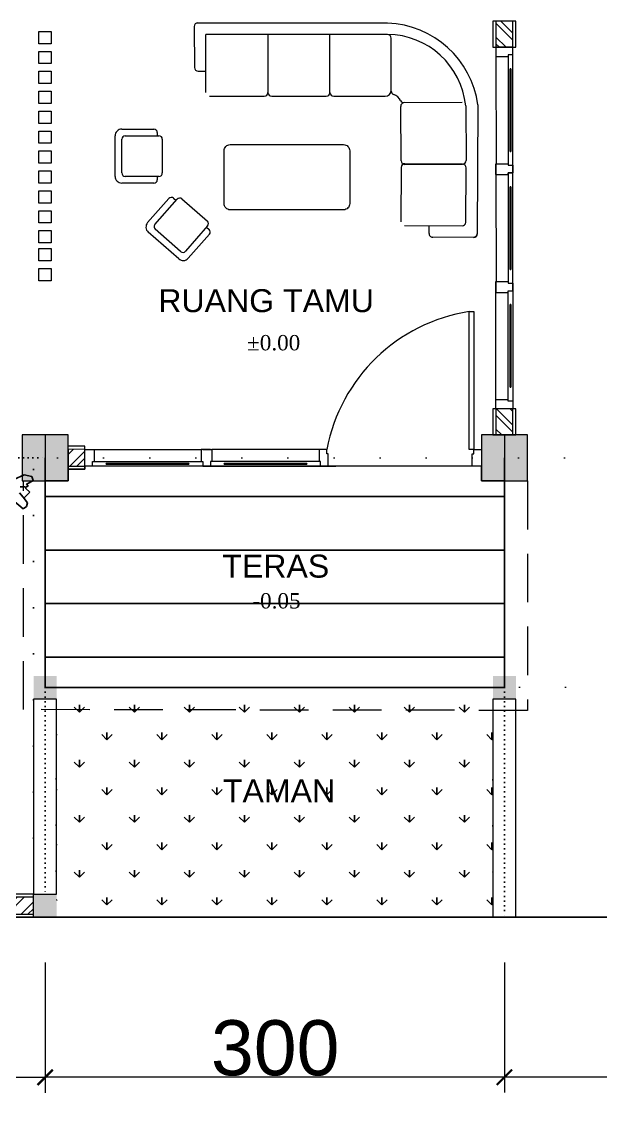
# Model space of a CAD drawing. Header units: millimetres. Extents: x -12161372 to 46643, y -9506984 to 15358.
# Drawn here: x 12894 to 13272, y 5154 to 5875 of the extents above; entities that cross this region are included whole.
import ezdxf

# ---------------------------------------------------------------- set-up
doc = ezdxf.new("R2010")
doc.units = ezdxf.units.MM
doc.linetypes.add('ACAD_ISO07W100', pattern=[3, 0, -3])
doc.linetypes.add('HIDDEN2', pattern=[4.7625, 3.175, -1.5875])
for name, color, linetype, lineweight in [('arsiran', 202, 'Continuous', 0), ('atap', 220, 'Continuous', 0), ('dimensi', 50, 'Continuous', 5), ('dinding', 110, 'Continuous', 9), ('furniture', 7, 'Continuous', 5), ('interior', 7, 'Continuous', 13), ('jendela', 7, 'Continuous', 15), ('kolom', 150, 'Continuous', 13), ('pintu', 7, 'Continuous', 13), ('teks', 255, 'Continuous', 5)]:
    doc.layers.add(name, color=color, linetype=linetype, lineweight=lineweight)
doc.layers.add('GRID', color=7, linetype='Continuous', plot=False)
doc.layers.add('lahan', color=253, linetype='Continuous', plot=False)
doc.layers.add('lantai', color=9, linetype='Continuous')
doc.layers.add('RING BALOK', color=7, linetype='Continuous')
doc.styles.get("Standard").update_dxf_attribs({"font": 'arial.ttf'})
doc.styles.add('teks3', font='times.ttf', dxfattribs={"height": 25})
doc.dimstyles.new('ISO-25', dxfattribs={"dimtxt": 4.5, "dimasz": 10, "dimexe": 10, "dimexo": 10, "dimtad": 1, "dimtxsty": 'Standard', "dimblk": 'ARCHTICK', "dimcen": 2.5, "dimclrt": 256, "dimadec": 0, "dimazin": 0, "dimtfac": 1, "dimtmove": 0, "dimatfit": 3, "dimfxl": 75, "dimfxlon": 1, "dimtfillclr": 256, "dimlwd": -1, "dimlwe": -1, "dimarcsym": 0})

# ---------------------------------------------------------------- blocks, each defined once
blk = doc.blocks.new('*U42')
at = {"layer": 'arsiran'}
h = blk.add_hatch(dxfattribs=at)
h.set_pattern_fill('ANSI32', color=256)
h.set_pattern_definition([(45, (-2527.686, -4513.269), (-6.735192, 6.735192), []), (45, (-2523.196, -4513.269), (-6.735192, 6.735192), [])])
h.paths.add_polyline_path([(0, 5.5), (0, -5.5), (16.99, -5.5), (16.99, 5.5)])
blk.add_lwpolyline([(0, -5.5), (16.99, -5.5), (16.99, 5.5), (0, 5.5)], close=True, dxfattribs=at)
at = {"layer": 'dinding'}
blk.add_lwpolyline([(0, -7.5), (16.99, -7.5), (16.99, 7.5), (0, 7.5)], close=True, dxfattribs=at)
blk = doc.blocks.new('*U33')
at = {"layer": 'arsiran'}
h = blk.add_hatch(dxfattribs=at)
h.set_pattern_fill('ANSI32', color=256, angle=0.04204)
h.set_pattern_definition([(45.04204, (-2530.368, -4515.126), (-6.740132, 6.730249), []), (45.04204, (-2525.878, -4515.123), (-6.740132, 6.730249), [])])
h.paths.add_polyline_path([(0, 5.5), (0, -5.5), (11.01, -5.49), (11, 5.51)])
blk.add_lwpolyline([(0, -5.5), (11.01, -5.49), (11, 5.51), (0, 5.5)], close=True, dxfattribs=at)
at = {"layer": 'dinding'}
blk.add_lwpolyline([(0.01, -7.5), (11.01, -7.49), (11, 7.51), (-0.01, 7.5)], close=True, dxfattribs=at)
blk = doc.blocks.new('*U48')
at = {"layer": 'arsiran'}
h = blk.add_hatch(dxfattribs=at)
h.set_pattern_fill('ANSI32', color=256)
h.set_pattern_definition([(45, (-2259.737, -4513.269), (-6.735192, 6.735192), []), (45, (-2255.247, -4513.269), (-6.735192, 6.735192), [])])
h.paths.add_polyline_path([(0, 5.5), (0, -5.5), (284.94, -5.5), (284.94, 5.5)])
blk.add_lwpolyline([(0, -5.5), (284.94, -5.5), (284.94, 5.5), (0, 5.5)], close=True, dxfattribs=at)
at = {"layer": 'dinding'}
blk.add_lwpolyline([(0, -7.5), (284.94, -7.5), (284.94, 7.5), (0, 7.5)], close=True, dxfattribs=at)
blk = doc.blocks.new('_ArchTick')
at = {"color": 0, "linetype": 'ByBlock', "const_width": 0.15}
blk.add_lwpolyline([(-0.5, -0.5), (0.5, 0.5)], dxfattribs=at)
blk = doc.blocks.new('*D90')
at = {"layer": 'Defpoints', "color": 0, "ltscale": 10, "transparency": 16777216}
for p in [(12309.18, 5290.26), (13509.18, 5290.26), (13509.18, 5091.03)]:
    blk.add_point(p, dxfattribs=at)
at = {"layer": 'dimensi', "color": 0, "ltscale": 10, "transparency": 16777216}
for p, q in [((12309.18, 5166.03), (12309.18, 5081.03)), ((13509.18, 5166.03), (13509.18, 5081.03)), ((12309.18, 5091.03), (13509.18, 5091.03))]:
    blk.add_line(p, q, dxfattribs=at)
at = {"layer": 'dimensi', "color": 0, "ltscale": 10, "transparency": 16777216, "xscale": 10, "yscale": 10, "zscale": 10, "rotation": 180}
blk.add_blockref('_ArchTick', (12309.18, 5091.03), dxfattribs=at)
at = {"layer": 'dimensi', "color": 0, "ltscale": 10, "transparency": 16777216, "xscale": 10, "yscale": 10, "zscale": 10}
blk.add_blockref('_ArchTick', (13509.18, 5091.03), dxfattribs=at)
at = {"layer": 'dimensi', "ltscale": 10, "transparency": 16777216, "insert": (12913.93, 5110.03), "char_height": 4.5, "attachment_point": 5}
blk.add_mtext('{\\H8x;1200}', dxfattribs=at)
blk = doc.blocks.new('*D91')
at = {"layer": 'Defpoints', "color": 0, "ltscale": 10, "transparency": 16777216}
for p in [(13209.18, 5290.26), (13509.18, 5290.26), (13209.18, 5185.76)]:
    blk.add_point(p, dxfattribs=at)
at = {"layer": 'dimensi', "color": 0, "ltscale": 10, "transparency": 16777216}
for p, q in [((13209.18, 5260.76), (13209.18, 5175.76)), ((13509.18, 5260.76), (13509.18, 5175.76)), ((13509.18, 5185.76), (13209.18, 5185.76))]:
    blk.add_line(p, q, dxfattribs=at)
at = {"layer": 'dimensi', "color": 0, "ltscale": 10, "transparency": 16777216, "xscale": 10, "yscale": 10, "zscale": 10, "rotation": 180}
blk.add_blockref('_ArchTick', (13209.18, 5185.76), dxfattribs=at)
at = {"layer": 'dimensi', "color": 0, "ltscale": 10, "transparency": 16777216, "xscale": 10, "yscale": 10, "zscale": 10}
blk.add_blockref('_ArchTick', (13509.18, 5185.76), dxfattribs=at)
at = {"layer": 'dimensi', "ltscale": 10, "transparency": 16777216, "insert": (13359.18, 5204.77), "char_height": 4.5, "attachment_point": 5}
blk.add_mtext('{\\H8x;300}', dxfattribs=at)
blk = doc.blocks.new('*D92')
at = {"layer": 'Defpoints', "color": 0, "ltscale": 10, "transparency": 16777216}
for p in [(12909.18, 5290.26), (13209.18, 5290.26), (12909.18, 5185.76)]:
    blk.add_point(p, dxfattribs=at)
at = {"layer": 'dimensi', "color": 0, "ltscale": 10, "transparency": 16777216}
for p, q in [((12909.18, 5260.76), (12909.18, 5175.76)), ((13209.18, 5260.76), (13209.18, 5175.76)), ((13209.18, 5185.76), (12909.18, 5185.76))]:
    blk.add_line(p, q, dxfattribs=at)
at = {"layer": 'dimensi', "color": 0, "ltscale": 10, "transparency": 16777216, "xscale": 10, "yscale": 10, "zscale": 10, "rotation": 180}
blk.add_blockref('_ArchTick', (12909.18, 5185.76), dxfattribs=at)
at = {"layer": 'dimensi', "color": 0, "ltscale": 10, "transparency": 16777216, "xscale": 10, "yscale": 10, "zscale": 10}
blk.add_blockref('_ArchTick', (13209.18, 5185.76), dxfattribs=at)
at = {"layer": 'dimensi', "ltscale": 10, "transparency": 16777216, "insert": (13059.49, 5204.77), "char_height": 4.5, "attachment_point": 5}
blk.add_mtext('{\\H8x;300}', dxfattribs=at)
blk = doc.blocks.new('*D93')
at = {"layer": 'Defpoints', "color": 0, "ltscale": 10, "transparency": 16777216}
for p in [(12309.18, 5290.26), (12909.18, 5289.64), (12309.18, 5185.7)]:
    blk.add_point(p, dxfattribs=at)
at = {"layer": 'dimensi', "color": 0, "ltscale": 10, "transparency": 16777216}
for p, q in [((12309.18, 5260.7), (12309.18, 5175.7)), ((12909.18, 5260.7), (12909.18, 5175.7)), ((12909.18, 5185.7), (12309.18, 5185.7))]:
    blk.add_line(p, q, dxfattribs=at)
at = {"layer": 'dimensi', "color": 0, "ltscale": 10, "transparency": 16777216, "xscale": 10, "yscale": 10, "zscale": 10, "rotation": 180}
blk.add_blockref('_ArchTick', (12309.18, 5185.7), dxfattribs=at)
at = {"layer": 'dimensi', "color": 0, "ltscale": 10, "transparency": 16777216, "xscale": 10, "yscale": 10, "zscale": 10}
blk.add_blockref('_ArchTick', (12909.18, 5185.7), dxfattribs=at)
at = {"layer": 'dimensi', "ltscale": 10, "transparency": 16777216, "insert": (12609.18, 5204.71), "char_height": 4.5, "attachment_point": 5}
blk.add_mtext('{\\H8x;600}', dxfattribs=at)

msp = doc.modelspace()

# ---------------------------------------------------------------- hatches: boundary and pattern name
at = {"layer": 'jendela'}
h = msp.add_hatch(color=256, dxfattribs=at)
h.dxf.hatch_style = 1
h.paths.add_polyline_path([(13213.447, 5790.263), (13212.847, 5790.263), (13212.847, 5844.263), (13213.447, 5844.263)])
h = msp.add_hatch(color=256, dxfattribs=at)
h.dxf.hatch_style = 1
h.paths.add_polyline_path([(13213.447, 5790.263), (13212.847, 5790.263), (13212.847, 5844.263), (13213.447, 5844.263)])
h = msp.add_hatch(color=256, dxfattribs=at)
h.dxf.hatch_style = 1
h.paths.add_polyline_path([(13213.447, 5844.25), (13212.847, 5844.25), (13212.847, 5790.25), (13213.447, 5790.25)])
h = msp.add_hatch(color=256, dxfattribs=at)
h.dxf.hatch_style = 1
h.paths.add_polyline_path([(13213.447, 5844.25), (13212.847, 5844.25), (13212.847, 5790.25), (13213.447, 5790.25)])
h = msp.add_hatch(color=256, dxfattribs=at)
h.dxf.hatch_style = 1
h.paths.add_polyline_path([(13213.452, 5844.257), (13212.852, 5844.257), (13212.852, 5790.257), (13213.452, 5790.257)])
h = msp.add_hatch(color=256, dxfattribs=at)
h.dxf.hatch_style = 1
h.paths.add_polyline_path([(13213.447, 5713.263), (13212.847, 5713.263), (13212.847, 5767.263), (13213.447, 5767.263)])
h = msp.add_hatch(color=256, dxfattribs=at)
h.dxf.hatch_style = 1
h.paths.add_polyline_path([(13213.447, 5713.263), (13212.847, 5713.263), (13212.847, 5767.263), (13213.447, 5767.263)])
h = msp.add_hatch(color=256, dxfattribs=at)
h.dxf.hatch_style = 1
h.paths.add_polyline_path([(13213.447, 5767.25), (13212.847, 5767.25), (13212.847, 5713.25), (13213.447, 5713.25)])
h = msp.add_hatch(color=256, dxfattribs=at)
h.dxf.hatch_style = 1
h.paths.add_polyline_path([(13213.447, 5767.25), (13212.847, 5767.25), (13212.847, 5713.25), (13213.447, 5713.25)])
h = msp.add_hatch(color=256, dxfattribs=at)
h.dxf.hatch_style = 1
h.paths.add_polyline_path([(13213.452, 5767.257), (13212.852, 5767.257), (13212.852, 5713.257), (13213.452, 5713.257)])
h = msp.add_hatch(color=256, dxfattribs=at)
h.dxf.hatch_style = 1
h.paths.add_polyline_path([(13213.447, 5636.263), (13212.847, 5636.263), (13212.847, 5690.263), (13213.447, 5690.263)])
h = msp.add_hatch(color=256, dxfattribs=at)
h.dxf.hatch_style = 1
h.paths.add_polyline_path([(13213.447, 5636.263), (13212.847, 5636.263), (13212.847, 5690.263), (13213.447, 5690.263)])
h = msp.add_hatch(color=256, dxfattribs=at)
h.dxf.hatch_style = 1
h.paths.add_polyline_path([(13213.447, 5690.25), (13212.847, 5690.25), (13212.847, 5636.25), (13213.447, 5636.25)])
h = msp.add_hatch(color=256, dxfattribs=at)
h.dxf.hatch_style = 1
h.paths.add_polyline_path([(13213.447, 5690.25), (13212.847, 5690.25), (13212.847, 5636.25), (13213.447, 5636.25)])
h = msp.add_hatch(color=256, dxfattribs=at)
h.dxf.hatch_style = 1
h.paths.add_polyline_path([(13213.452, 5636.257), (13212.852, 5636.257), (13212.852, 5690.257), (13213.452, 5690.257)])
at = {"layer": 'kolom'}
h = msp.add_hatch(color=256, dxfattribs=at)
h.dxf.hatch_style = 1
h.paths.add_polyline_path([(12924.183, 5575.262), (12924.183, 5605.262), (12894.183, 5605.262), (12894.183, 5575.262)])
h = msp.add_hatch(color=256, dxfattribs=at)
h.dxf.hatch_style = 1
h.paths.add_polyline_path([(12924.183, 5605.262), (12894.183, 5605.262), (12894.183, 5575.262), (12924.183, 5575.262)])
h = msp.add_hatch(color=256, dxfattribs=at)
h.dxf.hatch_style = 1
h.paths.add_polyline_path([(13224.183, 5575.262), (13224.183, 5605.262), (13194.183, 5605.262), (13194.183, 5575.262)])
h = msp.add_hatch(color=256, dxfattribs=at)
h.dxf.hatch_style = 1
h.paths.add_polyline_path([(12916.683, 5447.783), (12901.683, 5447.783), (12901.683, 5432.783), (12916.683, 5432.783)])
h = msp.add_hatch(color=256, dxfattribs=at)
h.dxf.hatch_style = 1
h.paths.add_polyline_path([(12916.683, 5447.762), (12901.683, 5447.762), (12901.683, 5432.762), (12916.683, 5432.762)])
h = msp.add_hatch(color=256, dxfattribs=at)
h.dxf.hatch_style = 1
h.paths.add_polyline_path([(13216.683, 5447.762), (13201.683, 5447.762), (13201.683, 5432.762), (13216.683, 5432.762)])
h = msp.add_hatch(color=256, dxfattribs=at)
h.dxf.hatch_style = 1
h.paths.add_polyline_path([(13216.693, 5447.87), (13201.693, 5447.87), (13201.693, 5432.87), (13216.693, 5432.87)])
h = msp.add_hatch(color=256, dxfattribs=at)
h.dxf.hatch_style = 1
h.paths.add_polyline_path([(12916.688, 5305.262), (12901.688, 5305.262), (12901.688, 5290.262), (12916.688, 5290.262)])
at = {"layer": 'lahan', "ltscale": 10}
h = msp.add_hatch(dxfattribs=at)
h.set_pattern_fill('GRASS', color=3)
h.paths.add_polyline_path([(13201.683, 5440.262), (12916.549, 5440.262), (12916.549, 5432.756), (12916.683, 5432.756), (12916.683, 5305.254), (12916.616, 5297.762), (13201.683, 5297.762)])
h.paths.add_polyline_path([(13021.093, 5357.086), (13101.935, 5357.086), (13101.935, 5387.996), (13021.093, 5387.996)], flags=24)
at = {"layer": 'lantai'}
h = msp.add_hatch(dxfattribs=at)
h.set_pattern_fill('_USER', color=8, scale=35, pattern_type=0)
h.set_pattern_definition([(0, (0, 0), (0, 35), [])])
h.paths.add_polyline_path([(13209.183, 5575.262), (13194.183, 5575.262), (13194.183, 5584.761), (13188.183, 5584.761), (13099.183, 5584.761), (13012.184, 5584.778), (13012.184, 5584.778), (12941.184, 5584.778), (12941.184, 5584.778), (12935.188, 5584.778), (12935.189, 5582.77), (12924.183, 5582.762), (12924.183, 5575.262), (12909.183, 5575.262), (12909.183, 5440.262), (13209.183, 5440.262)])
at = {"layer": 'pintu'}
h = msp.add_hatch(color=256, dxfattribs=at)
h.dxf.hatch_style = 1
h.paths.add_polyline_path([(13003.177, 5585.984), (13003.177, 5586.584), (12949.177, 5586.584), (12949.177, 5585.984)])
h = msp.add_hatch(color=256, dxfattribs=at)
h.dxf.hatch_style = 1
h.paths.add_polyline_path([(12949.19, 5585.984), (12949.19, 5586.584), (13003.19, 5586.584), (13003.19, 5585.984)])
h = msp.add_hatch(color=256, dxfattribs=at)
h.dxf.hatch_style = 1
h.paths.add_polyline_path([(13080.177, 5585.984), (13080.177, 5586.584), (13026.177, 5586.584), (13026.177, 5585.984)])
h = msp.add_hatch(color=256, dxfattribs=at)
h.dxf.hatch_style = 1
h.paths.add_polyline_path([(13080.184, 5585.978), (13080.184, 5586.578), (13026.184, 5586.578), (13026.184, 5585.978)])
h = msp.add_hatch(color=256, dxfattribs=at)
h.dxf.hatch_style = 1
h.paths.add_polyline_path([(13026.19, 5585.984), (13026.19, 5586.584), (13080.19, 5586.584), (13080.19, 5585.984)])

# ---------------------------------------------------------------- linework, layer by layer
at = {"layer": 'atap', "linetype": 'HIDDEN2', "ltscale": 10}
for p, q in [((12895.048, 5425.815), (12895.048, 5575.262)), ((13224.183, 5575.262), (13224.183, 5425.29)), ((13224.183, 5425.29), (12895.048, 5425.815))]:
    msp.add_line(p, q, dxfattribs=at)
at = {"layer": 'dinding'}
for points in [[(12916.683, 5305.254), (12916.683, 5432.756), (12901.683, 5432.756), (12901.683, 5305.254)], [(13216.683, 5290.262), (13216.705, 5432.756), (13201.705, 5432.756), (13201.683, 5290.262)]]:
    msp.add_lwpolyline(points, close=True, dxfattribs=at)
at = {"layer": 'furniture'}
for p, q in [((13132.924, 5874.129), (13008.364, 5874.129)), ((13006.553, 5871.764), (13006.795, 5845.097)), ((13132.855, 5866.674), (13014.269, 5866.674)), ((13014.269, 5828.72), (13014.269, 5866.674)), ((13054.769, 5866.674), (13054.769, 5828.72)), ((13095.269, 5828.72), (13095.269, 5866.674)), ((13135.278, 5829.677), (13135.278, 5864.252)), ((13009.238, 5842.695), (13014.269, 5842.738)), ((13016.692, 5826.297), (13052.347, 5826.297)), ((13057.192, 5826.297), (13092.847, 5826.297)), ((13097.692, 5826.297), (13131.24, 5826.297)), ((13141.746, 5784.15), (13141.443, 5819.681)), ((13143.594, 5822.122), (13181.491, 5822.389)), ((13183.934, 5819.987), (13184.237, 5784.456)), ((13191.897, 5820.62), (13191.467, 5736.474)), ((13143.881, 5782.013), (13181.835, 5782.013)), ((13143.881, 5782.013), (13181.835, 5782.013)), ((13181.835, 5782.013), (13144.189, 5782.278)), ((13181.835, 5782.013), (13144.189, 5781.748)), ((13141.746, 5779.876), (13141.443, 5744.346)), ((13183.934, 5744.039), (13184.237, 5779.57)), ((13143.844, 5741.902), (13181.491, 5741.637)), ((13159.955, 5736.757), (13159.998, 5741.789)), ((13189.024, 5734.073), (13162.357, 5734.314))]:
    msp.add_line(p, q, dxfattribs=at)
msp.add_lwpolyline([(13026.061, 5756.208), (13026.061, 5790.701, -0.4142136), (13030.099, 5794.738), (13104.148, 5794.738, -0.4142136), (13108.186, 5790.701), (13108.186, 5756.208, -0.4142136), (13104.148, 5752.171), (13030.099, 5752.171, -0.4142136)], format="xyb", close=True, dxfattribs=at)
for centre, radius, start, end in [((13008.976, 5871.785), 2.423, 90.48918, 180.48918), ((13130.462, 5812.134), 62.019, 7.864874, 87.723556), ((13132.364, 5814.851), 51.825, 5.68677, 89.456973), ((13132.855, 5864.252), 2.423, 0, 90), ((13009.217, 5845.118), 2.423, 180.48918, 270.48918), ((13052.347, 5828.72), 2.423, 270, 0), ((13057.192, 5828.72), 2.423, 180, 270), ((13092.847, 5828.72), 2.423, 270, 0), ((13097.692, 5828.72), 2.423, 180, 270), ((13131.24, 5830.335), 4.038, 270, 0), ((13137.7, 5829.677), 2.423, 180, 250.246707), ((13134.084, 5819.606), 8.278, 27.483535, 70.246707), ((13143.577, 5824.545), 2.423, 207.483535, 270.403177), ((13143.865, 5819.701), 2.423, 90.48918, 180.48918), ((13144.169, 5784.171), 2.423, 180.48918, 270.48918), ((13144.169, 5779.855), 2.423, 89.51082, 179.51082), ((13181.815, 5784.436), 2.423, 270.48918, 0.48918), ((13181.815, 5779.591), 2.423, 359.51082, 89.51082), ((13181.511, 5744.06), 2.423, 269.51082, 359.51082), ((13162.378, 5736.737), 2.423, 179.51082, 269.51082)]:
    msp.add_arc(centre, radius, start, end, dxfattribs=at)
at = {"layer": 'GRID'}
msp.add_arc((13189.045, 5736.495), 2.423, 269.51082, 359.51082, dxfattribs=at)
at = {"layer": 'interior', "linetype": 'Continuous'}
for p, q in [((12959.32, 5804.867), (12980.268, 5804.867)), ((12982.473, 5802.662), (12982.473, 5800.457)), ((12954.91, 5773.997), (12954.91, 5800.457)), ((12959.32, 5776.202), (12959.32, 5798.252)), ((12961.525, 5800.457), (12983.575, 5800.457)), ((12985.78, 5798.252), (12985.78, 5776.202)), ((12983.575, 5773.997), (12961.525, 5773.997)), ((12982.473, 5773.997), (12982.473, 5771.792)), ((12980.268, 5769.587), (12959.32, 5769.587)), ((12976.186, 5743.781), (12989.996, 5759.531)), ((12980.955, 5742.532), (12995.492, 5759.111)), ((12993.107, 5759.736), (12994.765, 5758.282)), ((12998.604, 5759.315), (13015.183, 5744.778)), ((12996.489, 5720.113), (12976.594, 5737.558)), ((12997.739, 5724.883), (12981.159, 5739.42)), ((13015.387, 5741.666), (13000.85, 5725.087)), ((13014.661, 5740.837), (13016.319, 5739.384)), ((13016.523, 5736.272), (13002.712, 5720.522))]:
    msp.add_line(p, q, dxfattribs=at)
at = {"layer": 'interior'}
for points in [[(12905.183, 5860.585), (12905.183, 5868.585), (12913.183, 5868.585), (12913.183, 5860.585)], [(12905.183, 5847.585), (12905.183, 5855.585), (12913.183, 5855.585), (12913.183, 5847.585)], [(12905.183, 5834.585), (12905.183, 5842.585), (12913.183, 5842.585), (12913.183, 5834.585)], [(12905.183, 5821.585), (12905.183, 5829.585), (12913.183, 5829.585), (12913.183, 5821.585)], [(12905.183, 5808.585), (12905.183, 5816.585), (12913.183, 5816.585), (12913.183, 5808.585)], [(12905.183, 5795.585), (12905.183, 5803.585), (12913.183, 5803.585), (12913.183, 5795.585)], [(12905.183, 5782.585), (12905.183, 5790.585), (12913.183, 5790.585), (12913.183, 5782.585)], [(12905.183, 5769.585), (12905.183, 5777.585), (12913.183, 5777.585), (12913.183, 5769.585)], [(12905.183, 5756.585), (12905.183, 5764.585), (12913.183, 5764.585), (12913.183, 5756.585)], [(12905.183, 5743.585), (12905.183, 5751.585), (12913.183, 5751.585), (12913.183, 5743.585)], [(12905.183, 5730.585), (12905.183, 5738.585), (12913.183, 5738.585), (12913.183, 5730.585)], [(12905.139, 5718.875), (12905.139, 5726.875), (12913.139, 5726.875), (12913.139, 5718.875)], [(12905.139, 5705.875), (12905.139, 5713.875), (12913.139, 5713.875), (12913.139, 5705.875)]]:
    msp.add_lwpolyline(points, close=True, dxfattribs=at)
at = {"layer": 'interior', "linetype": 'Continuous'}
for centre, radius, start, end in [((12959.32, 5800.457), 4.41, 89.999957, 180.000043), ((12980.268, 5802.662), 2.205, 359.999957, 90.000043), ((12961.525, 5798.252), 2.205, 89.999957, 180.000043), ((12983.575, 5798.252), 2.205, 359.999957, 90.000043), ((12959.32, 5773.997), 4.41, 179.999957, 270.000043), ((12961.525, 5776.202), 2.205, 179.999957, 270.000043), ((12983.575, 5776.202), 2.205, 269.999957, 0.000043), ((12980.268, 5771.792), 2.205, 269.999957, 0.000043), ((12991.654, 5758.078), 2.205, 48.754979, 138.755065), ((12997.15, 5757.657), 2.205, 48.754979, 138.755065), ((13013.73, 5743.12), 2.205, 318.754979, 48.755065), ((12979.501, 5740.874), 4.41, 138.754979, 228.755065), ((12982.613, 5741.078), 2.205, 138.754979, 228.755065), ((13014.865, 5737.726), 2.205, 318.754979, 48.755065), ((12999.192, 5726.541), 2.205, 228.754979, 318.755065), ((12999.397, 5723.429), 4.41, 228.754979, 318.755065)]:
    msp.add_arc(centre, radius, start, end, dxfattribs=at)
at = {"layer": 'jendela'}
for p, q in [((13214.652, 5776.257), (13214.652, 5858.256)), ((13214.652, 5776.257), (13214.652, 5858.256)), ((13203.669, 5852.256), (13203.696, 5782.267)), ((13203.669, 5852.256), (13203.696, 5782.267)), ((13212.601, 5838.257), (13213.801, 5838.257)), ((13212.601, 5796.256), (13213.801, 5796.256)), ((13214.652, 5699.257), (13214.652, 5781.256)), ((13203.669, 5775.256), (13203.696, 5705.267)), ((13203.669, 5775.256), (13203.696, 5705.267)), ((13212.601, 5761.257), (13213.801, 5761.257)), ((13212.601, 5719.256), (13213.801, 5719.256)), ((13214.652, 5704.257), (13214.652, 5622.257)), ((13203.669, 5628.257), (13203.669, 5698.257)), ((13203.669, 5628.257), (13203.669, 5698.257)), ((13212.601, 5684.257), (13213.801, 5684.257))]:
    msp.add_line(p, q, dxfattribs=at)
for points in [[(13214.652, 5852.256), (13214.652, 5852.256), (13214.652, 5858.256), (13203.669, 5858.268)], [(13203.669, 5858.268), (13203.669, 5852.256), (13211.652, 5852.256)], [(13214.652, 5852.256), (13214.652, 5852.256), (13214.652, 5858.256), (13203.669, 5858.256)], [(13203.669, 5858.256), (13203.669, 5852.256), (13211.652, 5852.256)], [(13203.687, 5775.246), (13203.687, 5782.267), (13211.652, 5782.257), (13211.652, 5781.257), (13214.652, 5781.257), (13214.652, 5776.257)], [(13203.687, 5782.267), (13203.687, 5775.246), (13211.652, 5775.257), (13211.652, 5776.257), (13214.652, 5776.257), (13214.652, 5781.257)], [(13203.687, 5782.267), (13203.687, 5775.246), (13211.652, 5775.257), (13211.652, 5776.257), (13214.652, 5776.257), (13214.652, 5781.257)], [(13203.687, 5698.246), (13203.687, 5705.267), (13211.652, 5705.257), (13211.652, 5704.257), (13214.652, 5704.257), (13214.652, 5699.257)], [(13203.687, 5705.267), (13203.687, 5698.246), (13211.652, 5698.257), (13211.652, 5699.257), (13214.652, 5699.257), (13214.652, 5704.257)], [(13203.687, 5705.267), (13203.687, 5698.246), (13211.652, 5698.257), (13211.652, 5699.257), (13214.652, 5699.257), (13214.652, 5704.257)], [(13214.652, 5628.257), (13214.652, 5628.257), (13214.652, 5622.257), (13203.669, 5622.257)], [(13203.669, 5622.257), (13203.669, 5628.257), (13211.652, 5628.257)], [(13214.652, 5628.257), (13214.652, 5628.257), (13214.652, 5622.257), (13203.669, 5622.245)], [(13203.669, 5622.245), (13203.669, 5628.257), (13211.652, 5628.257)]]:
    msp.add_lwpolyline(points, dxfattribs=at)
for points in [[(13214.652, 5781.257), (13214.652, 5853.257), (13211.652, 5853.257), (13211.652, 5781.257)], [(13214.652, 5781.257), (13214.652, 5853.257), (13211.652, 5853.257), (13211.652, 5781.257)], [(13212.852, 5790.257), (13212.852, 5844.257), (13213.452, 5844.257), (13213.452, 5790.257)], [(13212.852, 5844.257), (13212.852, 5790.257), (13213.452, 5790.257), (13213.452, 5844.257)], [(13212.852, 5790.257), (13212.852, 5844.257), (13213.452, 5844.257), (13213.452, 5790.257)], [(13212.852, 5790.257), (13212.852, 5844.257), (13213.452, 5844.257), (13213.452, 5790.257)], [(13212.852, 5844.257), (13212.852, 5790.257), (13213.452, 5790.257), (13213.452, 5844.257)], [(13214.652, 5704.257), (13214.652, 5776.257), (13211.652, 5776.257), (13211.652, 5704.257)], [(13214.652, 5704.257), (13214.652, 5776.257), (13211.652, 5776.257), (13211.652, 5704.257)], [(13212.852, 5713.257), (13212.852, 5767.257), (13213.452, 5767.257), (13213.452, 5713.257)], [(13212.852, 5767.257), (13212.852, 5713.257), (13213.452, 5713.257), (13213.452, 5767.257)], [(13212.852, 5713.257), (13212.852, 5767.257), (13213.452, 5767.257), (13213.452, 5713.257)], [(13212.852, 5713.257), (13212.852, 5767.257), (13213.452, 5767.257), (13213.452, 5713.257)], [(13212.852, 5767.257), (13212.852, 5713.257), (13213.452, 5713.257), (13213.452, 5767.257)], [(13214.652, 5699.257), (13214.652, 5627.257), (13211.652, 5627.257), (13211.652, 5699.257)], [(13214.652, 5699.257), (13214.652, 5627.257), (13211.652, 5627.257), (13211.652, 5699.257)], [(13212.852, 5690.257), (13212.852, 5636.257), (13213.452, 5636.257), (13213.452, 5690.257)], [(13212.852, 5636.257), (13212.852, 5690.257), (13213.452, 5690.257), (13213.452, 5636.257)], [(13212.852, 5690.257), (13212.852, 5636.257), (13213.452, 5636.257), (13213.452, 5690.257)], [(13212.852, 5636.257), (13212.852, 5690.257), (13213.452, 5690.257), (13213.452, 5636.257)], [(13212.852, 5690.257), (13212.852, 5636.257), (13213.452, 5636.257), (13213.452, 5690.257)]]:
    msp.add_lwpolyline(points, close=True, dxfattribs=at)
at = {"layer": 'kolom'}
for p, q in [((12909.183, 5605.262), (12909.183, 5575.262)), ((13209.183, 5605.262), (13209.183, 5575.262))]:
    msp.add_line(p, q, dxfattribs=at)
for points in [[(12894.183, 5575.262), (12924.183, 5575.262), (12924.183, 5605.262), (12894.183, 5605.262)], [(13194.183, 5575.262), (13224.183, 5575.262), (13224.183, 5605.262), (13194.183, 5605.262)]]:
    msp.add_lwpolyline(points, close=True, dxfattribs=at)
at = {"layer": 'lahan', "linetype": 'ACAD_ISO07W100', "ltscale": 10}
for points in [[(12331.589, 5582.631), (12901.683, 5582.631), (12901.683, 5305.254), (12331.589, 5305.254)], [(12916.549, 5440.262), (13201.683, 5440.262), (13201.683, 5290.262), (12916.549, 5290.262)]]:
    msp.add_lwpolyline(points, close=True, dxfattribs=at)
at = {"layer": 'lantai', "linetype": 'ACAD_ISO07W100'}
for p, q in [((12309.183, 5590.262), (12909.183, 5590.262)), ((12909.183, 5440.262), (12909.183, 5305.254)), ((13209.183, 5440.262), (13209.183, 5290.262))]:
    msp.add_line(p, q, dxfattribs=at)
at = {"layer": 'lantai'}
for p, q in [((12909.183, 5440.262), (12909.183, 5590.262)), ((13209.183, 5440.262), (13209.183, 5590.262)), ((12909.183, 5440.262), (13209.183, 5440.262))]:
    msp.add_line(p, q, dxfattribs=at)
at = {"layer": 'lantai', "lineweight": 0}
for p, q in [((12935.189, 5582.77), (12924.183, 5582.762)), ((12924.183, 5582.762), (12924.183, 5575.262)), ((12941.184, 5584.778), (12935.188, 5584.778)), ((12935.188, 5584.778), (12935.189, 5582.77)), ((13012.184, 5584.778), (12941.184, 5584.778)), ((12941.184, 5584.778), (12941.184, 5584.778)), ((13012.184, 5584.778), (13012.184, 5584.778)), ((13194.183, 5584.761), (13188.183, 5584.761)), ((13194.183, 5575.262), (13194.183, 5584.761)), ((12924.183, 5575.262), (12909.183, 5575.262)), ((13209.183, 5575.262), (13194.183, 5575.262))]:
    msp.add_line(p, q, dxfattribs=at)
at = {"layer": 'lantai', "color": 7, "lineweight": 0}
for p, q in [((13099.183, 5584.761), (13012.184, 5584.778)), ((13188.183, 5584.761), (13099.183, 5584.761))]:
    msp.add_line(p, q, dxfattribs=at)
at = {"layer": 'lantai', "color": 9, "lineweight": 0}
for p, q in [((12909.183, 5575.262), (12909.183, 5440.262)), ((13209.183, 5440.262), (13209.183, 5575.262)), ((12909.183, 5440.262), (13209.183, 5440.262))]:
    msp.add_line(p, q, dxfattribs=at)
at = {"layer": 'lantai'}
msp.add_lwpolyline([(12309.183, 5290.262), (13509.183, 5290.262), (13509.183, 6290.262), (12309.183, 6290.262)], close=True, dxfattribs=at)
at = {"layer": 'pintu'}
for p, q in [((12941.184, 5595.761), (13011.184, 5595.761)), ((13088.183, 5595.761), (13018.183, 5595.761)), ((12955.183, 5586.829), (12955.183, 5585.629)), ((12997.184, 5586.829), (12997.184, 5585.629)), ((13032.183, 5586.829), (13032.183, 5585.629)), ((13074.184, 5586.829), (13074.184, 5585.629)), ((13012.184, 5584.778), (13099.183, 5584.761)), ((13189.183, 5584.761), (13099.183, 5584.761))]:
    msp.add_line(p, q, dxfattribs=at)
for points in [[(13189.183, 5595.744), (13186.183, 5595.744), (13186.183, 5685.744), (13189.183, 5685.744)], [(13012.184, 5584.778), (12940.184, 5584.778), (12940.184, 5587.778), (13012.184, 5587.778)], [(13003.184, 5586.578), (12949.184, 5586.578), (12949.184, 5585.978), (13003.184, 5585.978)], [(12949.184, 5586.578), (13003.184, 5586.578), (13003.184, 5585.978), (12949.184, 5585.978)], [(13017.184, 5584.778), (13089.184, 5584.778), (13089.184, 5587.778), (13017.184, 5587.778)], [(13026.184, 5586.578), (13080.184, 5586.578), (13080.184, 5585.978), (13026.184, 5585.978)], [(13080.184, 5586.578), (13026.184, 5586.578), (13026.184, 5585.978), (13080.184, 5585.978)], [(13026.184, 5586.578), (13080.184, 5586.578), (13080.184, 5585.978), (13026.184, 5585.978)]]:
    msp.add_lwpolyline(points, close=True, dxfattribs=at)
for points in [[(12941.184, 5584.778), (12941.184, 5584.778), (12935.184, 5584.778), (12935.184, 5595.762)], [(12935.184, 5595.762), (12941.184, 5595.761), (12941.184, 5587.778)], [(13017.173, 5595.744), (13011.173, 5595.744), (13011.184, 5587.778), (13012.184, 5587.778), (13012.184, 5584.778), (13017.184, 5584.778)], [(13012.194, 5595.744), (13018.194, 5595.744), (13018.184, 5587.778), (13017.184, 5587.778), (13017.184, 5584.778), (13012.184, 5584.778)], [(13088.183, 5584.778), (13088.183, 5584.778), (13094.183, 5584.778), (13094.183, 5592.761), (13093.183, 5592.761), (13093.183, 5595.761), (13088.183, 5595.761), (13088.183, 5587.778)], [(13194.183, 5584.762), (13194.183, 5584.761), (13188.183, 5584.761), (13188.183, 5592.744), (13189.183, 5592.744), (13189.183, 5595.744), (13194.183, 5595.744), (13194.183, 5584.762)]]:
    msp.add_lwpolyline(points, dxfattribs=at)
at = {"layer": 'RING BALOK', "linetype": 'Continuous'}
for p, q in [((12888.731, 5576.155), (12895.647, 5579.041)), ((12895.647, 5579.041), (12900.527, 5578.076)), ((12895.707, 5571.214), (12892.828, 5571.39)), ((12896.319, 5571.021), (12895.707, 5571.214)), ((12898.176, 5571.779), (12896.319, 5571.021)), ((12898.857, 5573.95), (12897.089, 5573.009)), ((12897.089, 5573.009), (12898.176, 5571.779)), ((12901.324, 5575.498), (12898.857, 5573.95)), ((12901.324, 5575.498), (12900.527, 5578.076)), ((12885.02, 5565.234), (12894.885, 5556.974)), ((12894.834, 5564.511), (12892.593, 5567.321)), ((12897.64, 5560.854), (12894.834, 5564.511)), ((12895.284, 5563.925), (12899.222, 5567.875)), ((12896.319, 5571.021), (12896.639, 5570.092)), ((12899.222, 5567.875), (12896.639, 5570.092)), ((12894.885, 5556.974), (12896.993, 5558.508)), ((12896.993, 5558.508), (12897.64, 5560.854))]:
    msp.add_line(p, q, dxfattribs=at)
at = {"layer": 'teks', "linetype": 'ACAD_ISO07W100', "ltscale": 10}
for p, q in [((11924.032, 5590.262), (13501.636, 5590.262)), ((11924.657, 5440.262), (13501.67, 5440.408))]:
    msp.add_line(p, q, dxfattribs=at)
at = {"layer": 'teks'}
msp.add_arc((13203.737, 5574.552), 112.57, 98.971422, 169.140076, dxfattribs=at)

# ---------------------------------------------------------------- block references
at = {"layer": 'dinding', "rotation": 270}
for p in [(13209.182, 5875.268), (13209.16, 5622.257)]:
    msp.add_blockref('*U42', p, dxfattribs=at)
at = {"layer": 'dinding'}
for name, p in [('*U33', (12924.183, 5590.262)), ('*U48', (12616.683, 5297.762))]:
    msp.add_blockref(name, p, dxfattribs=at)

# ---------------------------------------------------------------- texts
at = {"layer": 'furniture', "ltscale": 10, "char_height": 15, "attachment_point": 1}
for s, width, insert in [('TERAS', 78.61423, (13024.936, 5527.015)), ('TAMAN', 73.89916, (13025.334, 5380.276))]:
    msp.add_mtext_dynamic_manual_height_columns(s, width=width, gutter_width=100, heights=[0], dxfattribs=dict(at, insert=insert))
at = {"layer": 'teks', "ltscale": 10, "insert": (12983.146, 5700.337), "char_height": 15, "attachment_point": 1}
msp.add_mtext_dynamic_manual_height_columns('RUANG TAMU', width=150.15314, gutter_width=100, heights=[0], dxfattribs=at)
at = {"layer": 'teks', "char_height": 10, "attachment_point": 5, "style": 'teks3'}
for s, insert in [('\\pxi-3,l4,t4;%%P0.00', (13053.503, 5665.283)), ('\\pxi-3,l4,t4;-0.05', (13055.319, 5496.76))]:
    msp.add_mtext_dynamic_manual_height_columns(s, width=79.47508, gutter_width=15, heights=[0], dxfattribs=dict(at, insert=insert))

# ---------------------------------------------------------------- dimensions: what is measured, and where the dimension line sits
at = {"layer": 'dimensi', "ltscale": 10}
for base, p1, p2, picture, middle in [((13509.183, 5091.028), (12309.183, 5290.262), (13509.183, 5290.262), '*D90', (12913.928, 5091.028)), ((12909.183, 5185.755), (13209.183, 5290.262), (12909.183, 5290.262), '*D92', (13059.49, 5185.755))]:
    dim = msp.add_linear_dim(base=base, p1=p1, p2=p2, text='{\\H8x;<>}', dimstyle='ISO-25', dxfattribs=at)
    dim.commit()
    dim.dimension.update_dxf_attribs({"geometry": picture, "text_midpoint": middle, "dimtype": 160})
for base, p1, p2, picture, middle in [((12309.183, 5185.704), (12909.183, 5289.637), (12309.183, 5290.262), '*D93', (12609.183, 5204.71)), ((13209.183, 5185.755), (13509.183, 5290.262), (13209.183, 5290.262), '*D91', (13359.183, 5204.773))]:
    dim = msp.add_linear_dim(base=base, p1=p1, p2=p2, text='{\\H8x;<>}', dimstyle='ISO-25', dxfattribs=at)
    dim.commit()
    dim.dimension.update_dxf_attribs({"geometry": picture, "text_midpoint": middle})

doc.saveas('drawing.dxf')
